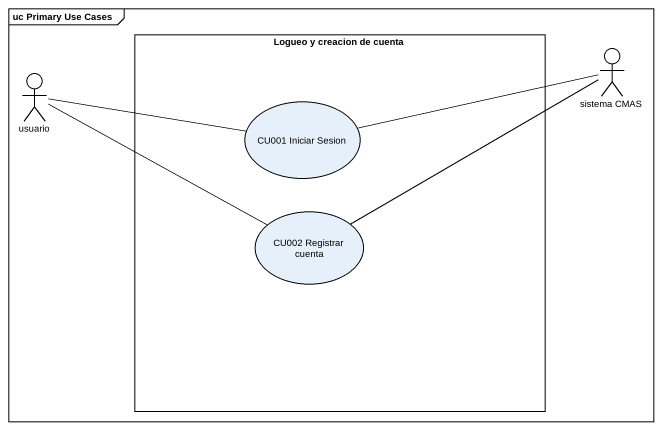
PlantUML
@startuml
mainframe uc Primary Use Cases
rectangle "Logueo y creacion de cuenta" as Logueo_y_creacion_de_cuenta {
  usecase "CU001 Iniciar Sesion" as CU001_Iniciar_Sesion
  usecase "CU002 Registrar cuenta" as CU002_Registrar_cuenta
}
actor "sistema CMAS" as sistema_CMAS
actor usuario
sistema_CMAS -left- CU001_Iniciar_Sesion
sistema_CMAS -left- CU002_Registrar_cuenta
usuario -right- CU001_Iniciar_Sesion
usuario -right- CU002_Registrar_cuenta
@enduml
